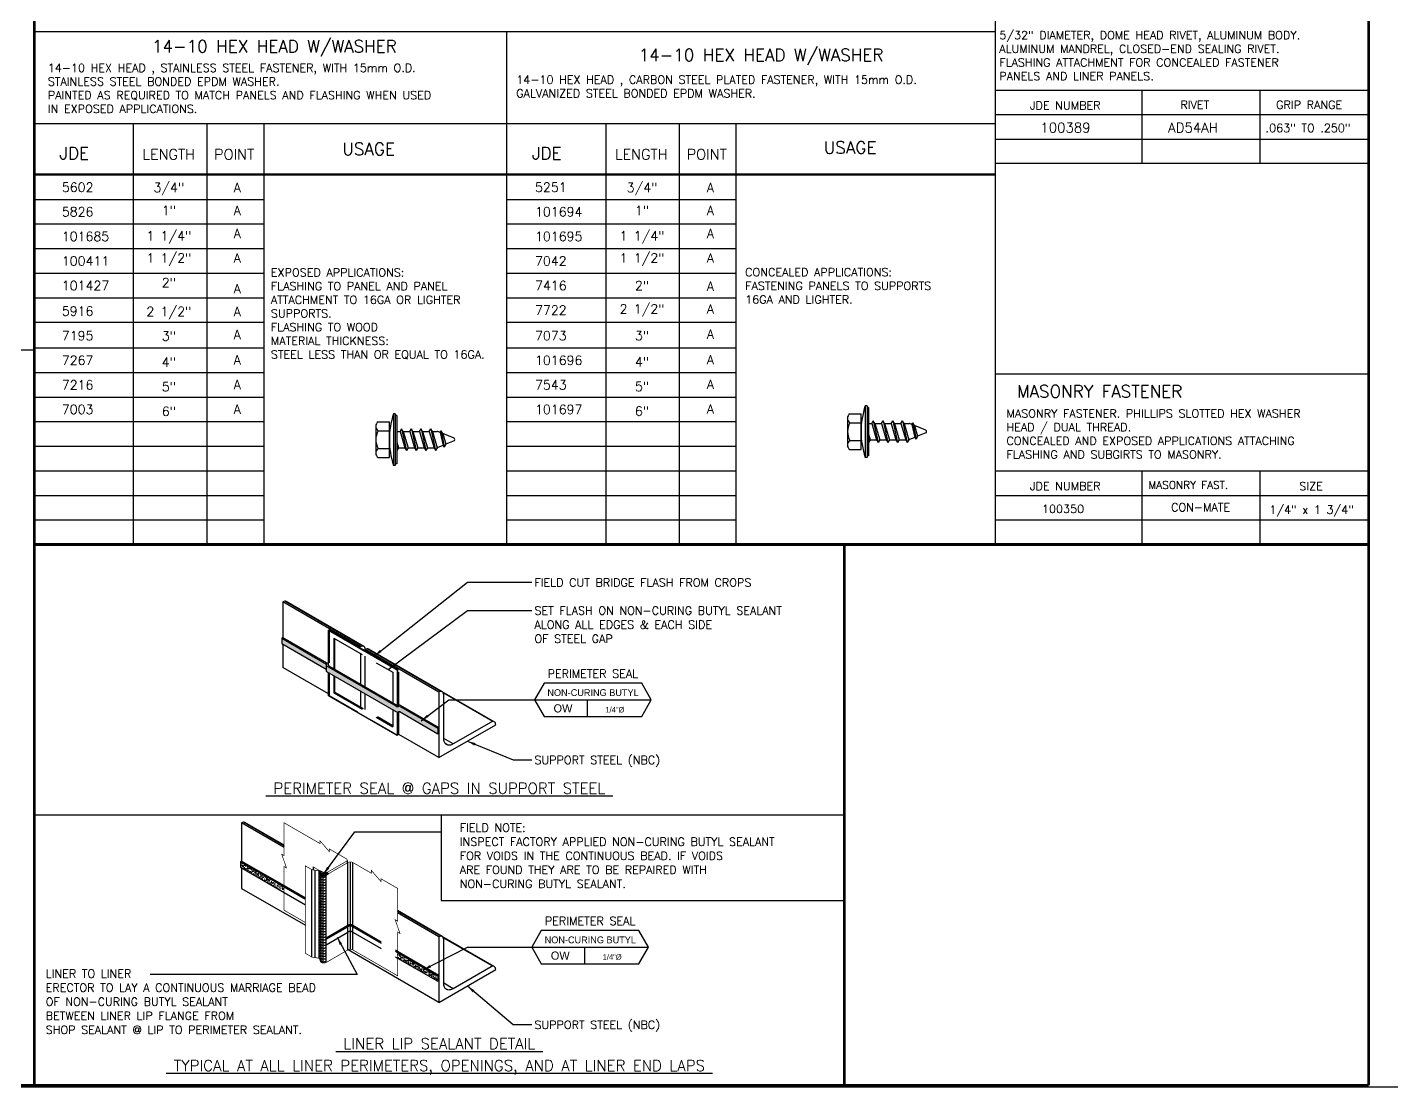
# Model space of a CAD drawing. Header units: inches. Extents: x 0 to 10293, y 0 to 4182.
# Drawn here: x 666.7 to 729.1, y 0 to 48.5 of the extents above; entities that cross this region are included whole.
import ezdxf
from ezdxf.enums import TextEntityAlignment as Align

# ---------------------------------------------------------------- set-up
doc = ezdxf.new("R2010")
doc.units = ezdxf.units.IN
doc.header["$LTSCALE"] = 48
doc.header["$MEASUREMENT"] = 0
doc.linetypes.add('DOT', pattern=[0.25, 0, -0.25])
doc.linetypes.add('HIDDEN2', pattern=[0.1875, 0.125, -0.0625])
doc.layers.add('BOM', color=7, linetype='Continuous')
doc.layers.add('FAST', color=1, linetype='Continuous')
doc.styles.add('NOTE', font='simplex.shx', dxfattribs={"height": 0.375})
doc.styles.add('ROMAND', font='romand')
doc.styles.add('SIMPLEX', font='SIMPLEX.SHX')
doc.dimstyles.new('CENTRIA', dxfattribs={"dimscale": 4, "dimtxt": 0.09375, "dimasz": 0.0938, "dimexe": 0.18, "dimexo": 0.0625, "dimgap": 0.0625, "dimtad": 3, "dimdec": 4, "dimzin": 1, "dimdsep": 46, "dimlunit": 4, "dimtxsty": 'SIMPLEX', "dimcen": 0.09, "dimclrt": 2, "dimadec": 0, "dimazin": 0, "dimtfac": 1, "dimtdec": 4, "dimtmove": 0, "dimatfit": 3, "dimfxl": 0, "dimtolj": 1, "dimtzin": 0, "dimarcsym": 0})
pattern_1 = [(37.5, (588.064, -9.1225), (-0.003937085, 0.12042649), [0, -0.095, 0, -0.10625, 0, -0.1015625]), (7.5, (588.064, -9.1225), (0.11061104, 0.17638413), [0, -0.05125, 0, -0.085625, 0, -0.0328125]), (327.5, (587.98713, -9.1225), (0.19463387, 0.00035369), [0, -0.03125, 0, -0.1125, 0, -0.146875]), (317.5, (587.98713, -9.1225), (0.1878829, 0.05485472), [0, -0.015625, 0, -0.07375, 0, -0.084375])]

# ---------------------------------------------------------------- blocks, each defined once
blk = doc.blocks.new('APTFASTENER')
at = {"layer": 'FAST', "linetype": 'Continuous'}
for p, q in [((0.021, 0.349), (0.021, -0.242)), ((0.041, 0.349), (0.021, 0.349)), ((0.041, 0.349), (0.041, -0.242)), ((0.057, 0.33), (0.041, 0.33)), ((0.057, 0.33), (0.057, -0.222)), ((-0.027, -0.151), (-0.027, 0.258)), ((0.095, 0.146), (0.113, 0.179)), ((0.113, 0.179), (0.169, -0.071)), ((0.132, 0.146), (0.113, 0.179)), ((0.206, 0.146), (0.225, 0.179)), ((0.225, 0.179), (0.28, -0.071)), ((0.243, 0.146), (0.225, 0.179)), ((0.317, 0.146), (0.336, 0.179)), ((0.336, 0.179), (0.391, -0.071)), ((0.354, 0.146), (0.336, 0.179)), ((0.428, 0.146), (0.447, 0.179)), ((0.447, 0.179), (0.502, -0.071)), ((0.466, 0.146), (0.447, 0.179)), ((0.057, 0.146), (0.095, 0.146)), ((0.057, 0.025), (0.077, -0.039)), ((0.095, 0.146), (0.15, -0.039)), ((0.132, 0.146), (0.188, -0.039)), ((0.132, 0.146), (0.206, 0.146)), ((0.206, 0.146), (0.261, -0.039)), ((0.243, 0.146), (0.299, -0.039)), ((0.243, 0.146), (0.317, 0.146)), ((0.317, 0.146), (0.372, -0.039)), ((0.354, 0.146), (0.428, 0.146)), ((0.354, 0.146), (0.41, -0.039)), ((0.428, 0.146), (0.484, -0.039)), ((0.466, 0.146), (0.521, -0.039)), ((0.466, 0.146), (0.522, 0.146)), ((0.554, 0.135), (0.528, 0.145)), ((0.554, 0.135), (0.565, 0.154)), ((0.554, 0.135), (0.59, -0.012)), ((0.565, 0.154), (0.602, -0.032)), ((0.584, 0.122), (0.565, 0.154)), ((0.584, 0.122), (0.62, 0.001)), ((0.713, 0.069), (0.584, 0.122)), ((0.62, 0.001), (0.602, -0.032)), ((0.713, 0.039), (0.62, 0.001)), ((0.057, -0.069), (0.058, -0.071)), ((0.057, -0.07), (0.058, -0.071)), ((0.077, -0.039), (0.058, -0.071)), ((0.077, -0.039), (0.15, -0.039)), ((0.15, -0.039), (0.169, -0.071)), ((0.188, -0.039), (0.169, -0.071)), ((0.188, -0.039), (0.261, -0.039)), ((0.261, -0.039), (0.28, -0.071)), ((0.299, -0.039), (0.28, -0.071)), ((0.299, -0.039), (0.372, -0.039)), ((0.372, -0.039), (0.391, -0.071)), ((0.41, -0.039), (0.391, -0.071)), ((0.41, -0.039), (0.484, -0.039)), ((0.484, -0.039), (0.502, -0.071)), ((0.521, -0.039), (0.502, -0.071)), ((0.521, -0.039), (0.522, -0.039)), ((0.59, -0.012), (0.528, -0.037)), ((0.59, -0.012), (0.602, -0.032)), ((0.041, -0.242), (0.021, -0.242)), ((0.057, -0.222), (0.041, -0.222))]:
    blk.add_line(p, q, dxfattribs=at)
at = {"layer": 'FAST'}
for p, q in [((-0.182, 0.207), (-0.182, -0.1)), ((-0.154, 0.258), (-0.027, 0.258)), ((-0.154, 0.156), (-0.027, 0.156)), ((-0.154, -0.048), (-0.027, -0.048)), ((-0.154, -0.151), (-0.027, -0.151))]:
    blk.add_line(p, q, dxfattribs=at)
for centre, radius, start, end in [((0.904, 0.054), 0.931, 161.5122, 198.4878), ((-0.122, 0.207), 0.0604, 122.1802, 237.8198), ((0.017, 0.054), 0.199, 149.1274, 210.8726), ((-0.122, -0.1), 0.0604, 122.1802, 237.8198)]:
    blk.add_arc(centre, radius, start, end, dxfattribs=at)
at = {"layer": 'FAST', "linetype": 'Continuous'}
for centre, start, end in [((0.522, 0.13), 67.5, 90), ((0.707, 0.054), 292.5, 67.5), ((0.522, -0.023), 270, 292.5)]:
    blk.add_arc(centre, 0.016, start, end, dxfattribs=at)
blk = doc.blocks.new('SEAL-AT')
for p, q in [((-1.338, 0), (0, 0)), ((-0.735, 0), (-0.735, -0.19))]:
    blk.add_line(p, q)
blk.add_lwpolyline([(-1.228, -0.19), (-0.11, -0.19), (0, 0), (-0.11, 0.19), (-1.228, 0.19), (-1.338, 0)], close=True)
for tag, height, p in [('DESCRIPTION', 0.0938, (-0.667, 0.044)), ('COLOR', 0.0938, (-1.011, -0.144)), ('BEAD', 0.0625, (-0.417, -0.144))]:
    blk.add_attdef(tag, text='', height=height).set_placement(p, align=Align.CENTER)
at = {"layer": 'BOM', "flags": 1}
for tag, p in [('MARK', (-1.23, -0.358)), ('UM', (-1.23, -0.514)), ('AMOUNT', (-1.23, -0.67)), ('SPACING', (-1.23, -0.827))]:
    blk.add_attdef(tag, p, '', height=0.0938, dxfattribs=at)

msp = doc.modelspace()

# ---------------------------------------------------------------- hatches: boundary and pattern name
h = msp.add_hatch()
h.set_pattern_fill('AR-SAND', color=256, scale=0.0625, style=0)
h.set_pattern_definition([(37.5, (588.064, -8.935), (-0.003937085, 0.12042649), [0, -0.095, 0, -0.10625, 0, -0.1015625]), (7.5, (588.064, -8.935), (0.11061104, 0.17638413), [0, -0.05125, 0, -0.085625, 0, -0.0328125]), (327.5, (587.98713, -8.935), (0.19463387, 0.00035369), [0, -0.03125, 0, -0.1125, 0, -0.146875]), (317.5, (587.98713, -8.935), (0.1878829, 0.05485472), [0, -0.015625, 0, -0.07375, 0, -0.084375])])
edge = h.paths.add_edge_path()
edge.add_line((678.30444, 20.53161), (678.30444, 20.28161))
edge.add_line((678.30444, 20.28161), (680.34162, 19.10544))
edge.add_line((680.34162, 19.10544), (680.34162, 19.28161))
edge.add_ellipse((680.39459, 19.28161), major_axis=(-0.05297, 0), ratio=0.57735027, start_angle=315, end_angle=360, ccw=False)
edge.add_ellipse((680.31968, 19.32486), major_axis=(-0.05297, 0), ratio=0.57735027, start_angle=135, end_angle=225)
edge.add_line((680.35714, 19.34648), (678.30444, 20.53161))
edge = h.paths.add_edge_path()
edge.add_ellipse((680.39459, 19.28161), major_axis=(-0.05297, 0), ratio=0.57735027, start_angle=360, end_angle=405, ccw=False)
edge.add_line((680.34162, 19.27339), (680.34162, 19.03161))
edge.add_ellipse((680.39459, 19.03161), major_axis=(-0.05297, 0), ratio=0.57735027, start_angle=360, end_angle=405)
edge.add_line((680.35714, 19.00998), (683.53393, 17.17586))
edge.add_line((683.53393, 17.17586), (683.57139, 17.15423))
edge.add_ellipse((683.60885, 17.17586), major_axis=(-0.05297, 0), ratio=0.57735027, start_angle=45, end_angle=135)
edge.add_ellipse((683.68376, 17.13261), major_axis=(-0.05297, 0), ratio=0.57735027, start_angle=225, end_angle=315, ccw=False)
edge.add_line((683.72121, 17.15423), (685.44915, 16.15661))
edge.add_line((685.44915, 16.15661), (685.44915, 16.40661))
edge.add_line((685.44915, 16.40661), (683.75867, 17.38261))
edge.add_line((683.75867, 17.38261), (683.72121, 17.40423))
edge.add_ellipse((683.68376, 17.38261), major_axis=(-0.05297, 0), ratio=0.57735027, start_angle=225, end_angle=315)
edge.add_ellipse((683.60885, 17.42586), major_axis=(-0.05297, 0), ratio=0.57735027, start_angle=45, end_angle=135, ccw=False)
edge.add_line((683.57139, 17.40423), (683.53393, 17.42586))
edge.add_line((683.53393, 17.42586), (680.35714, 19.25998))
h = msp.add_hatch()
h.set_pattern_fill('AR-SAND', color=256, scale=0.0625, style=0)
h.set_pattern_definition(pattern_1)
h.paths.add_polyline_path([(676.41001, 10.04699), (678.41269, 8.89074), (678.41269, 9.14074), (676.41001, 10.29699)])
h = msp.add_hatch()
h.set_pattern_fill('AR-SAND', color=256, scale=0.046875, style=0)
h.set_pattern_definition([(37.5, (588.064, -9.06), (-0.002952814, 0.090319864), [0, -0.07125, 0, -0.0796875, 0, -0.076171875]), (7.5, (588.064, -9.06), (0.08295828, 0.1322881), [0, -0.0384375, 0, -0.06421875, 0, -0.024609375]), (327.5, (588.00634, -9.06), (0.1459754, 0.00026527), [0, -0.0234375, 0, -0.084375, 0, -0.11015625]), (317.5, (588.00634, -9.06), (0.14091218, 0.04114104), [0, -0.01171875, 0, -0.0553125, 0, -0.06328125])])
edge = h.paths.add_edge_path()
edge.add_line((680.17118, 9.81297), (680.07551, 9.86821))
edge.add_line((680.07551, 9.86821), (680.03736, 9.84618))
edge.add_line((680.03736, 9.84618), (680.07675, 9.72509))
edge.add_arc((680.15404, 9.7646), 0.0868, 207.0741381, 234.9065357)
edge.add_arc((680.1991, 9.82597), 0.16293, 234.3480867, 252.5813879)
edge.add_arc((680.22472, 9.90196), 0.24311, 252.183152, 266.1270484)
edge.add_arc((680.22763, 9.92667), 0.26796, 265.8630564, 278.9269768)
edge.add_arc((680.23662, 9.87659), 0.21709, 278.6333011, 293.6754515)
edge.add_arc((680.25786, 9.82507), 0.16139, 294.1154424, 299.9131969)
edge.add_line((680.33834, 9.68518), (680.44814, 9.74857))
edge.add_line((680.44814, 9.74857), (680.36102, 9.79887))
edge.add_arc((680.2992, 9.97932), 0.19075, 282.8930184, 288.9109359, ccw=False)
edge.add_arc((680.28244, 10.04569), 0.25918, 269.8719546, 283.230581, ccw=False)
edge.add_arc((680.28128, 10.04569), 0.25918, 256.769419, 270.1280454, ccw=False)
edge.add_arc((680.26452, 9.97932), 0.19075, 240.7024711, 257.1069816, ccw=False)
h = msp.add_hatch()
h.set_pattern_fill('AR-SAND', color=256, scale=0.0625, style=0)
h.set_pattern_definition(pattern_1)
h.paths.add_polyline_path([(685.44915, 4.82824), (685.44915, 5.07824), (683.60885, 6.14074), (683.60885, 5.89074)])

# ---------------------------------------------------------------- linework, layer by layer
for p, q in [((710.9865, 24.81647), (710.9865, 81.38281)), ((666.97897, 48.29589), (710.9865, 48.29589)), ((688.61191, 24.81647), (688.61191, 48.29589)), ((710.9865, 45.61897), (728.064, 45.61897)), ((717.68176, 45.61897), (717.68176, 42.24397)), ((723.0857, 45.61897), (723.0857, 42.24397)), ((710.9865, 44.49397), (728.064, 44.49397)), ((666.97897, 44.08512), (710.9865, 44.08512)), ((671.52257, 24.81647), (671.52257, 44.08512)), ((674.8875, 24.81647), (674.8875, 44.08512)), ((677.50425, 24.81647), (677.50425, 44.08512)), ((693.15551, 24.81647), (693.15551, 44.08512)), ((696.52044, 24.81647), (696.52044, 44.08512)), ((699.11693, 24.81647), (699.11693, 44.08512)), ((710.9865, 43.36897), (728.064, 43.36897)), ((666.97897, 41.94), (666.97897, 23.89061)), ((710.9865, 42.27597), (728.064, 42.27597)), ((666.97897, 41.78147), (710.9865, 41.78147)), ((666.97897, 41.73647), (710.9865, 41.73647)), ((666.97897, 40.61147), (677.50425, 40.61147)), ((688.61191, 40.61147), (699.11693, 40.61147)), ((666.97897, 39.48647), (677.50425, 39.48647)), ((688.61191, 39.48647), (699.11693, 39.48647)), ((666.97897, 38.36147), (677.50425, 38.36147)), ((688.61191, 38.36147), (699.11693, 38.36147)), ((666.97897, 37.23647), (677.50425, 37.23647)), ((688.61191, 37.23647), (699.11693, 37.23647)), ((666.97897, 36.11147), (677.50425, 36.11147)), ((688.61191, 36.11147), (699.11693, 36.11147)), ((666.97897, 34.98647), (677.50425, 34.98647)), ((688.61191, 34.98647), (699.11693, 34.98647)), ((666.97897, 33.81647), (677.50425, 33.81647)), ((688.61191, 33.81647), (699.11693, 33.81647)), ((666.97897, 32.69147), (677.50425, 32.69147)), ((688.61191, 32.69147), (699.11693, 32.69147)), ((710.9865, 32.62455), (728.064, 32.62455)), ((666.97897, 31.56647), (677.50425, 31.56647)), ((688.61191, 31.56647), (699.11693, 31.56647)), ((666.97897, 30.44147), (677.50425, 30.44147)), ((688.61191, 30.44147), (699.11693, 30.44147)), ((666.97897, 29.31647), (677.50425, 29.31647)), ((688.61191, 29.31647), (699.11693, 29.31647)), ((666.97897, 28.19147), (677.50425, 28.19147)), ((688.61191, 28.19147), (699.11693, 28.19147)), ((710.9865, 28.19147), (728.064, 28.19147)), ((717.68176, 28.19147), (717.68176, 24.81647)), ((723.0857, 28.19147), (723.0857, 24.81647)), ((666.97897, 27.06647), (677.50425, 27.06647)), ((688.61191, 27.06647), (699.11693, 27.06647)), ((710.9865, 27.06647), (728.064, 27.06647)), ((666.97897, 25.94147), (677.50425, 25.94147)), ((688.61191, 25.94147), (699.11693, 25.94147)), ((710.9865, 25.94147), (728.064, 25.94147)), ((710.9865, 24.81647), (727.98453, 24.81647)), ((678.35943, 22.18836), (678.35857, 22.18786)), ((681.91016, 20.13734), (678.35857, 22.18786)), ((678.35857, 22.18786), (678.35857, 20.56286)), ((681.99352, 20.16655), (678.44195, 22.21705)), ((682.06348, 20.15296), (678.51191, 22.20346)), ((680.4695, 20.90661), (680.44872, 20.89461)), ((680.44872, 20.89461), (683.58806, 19.08211)), ((680.44872, 19.27202), (680.44872, 20.89461)), ((680.4695, 20.90661), (683.60885, 19.09411)), ((678.35857, 20.56286), (678.30444, 20.53161)), ((678.30444, 20.53161), (680.35714, 19.34648)), ((678.30444, 20.53161), (678.30444, 20.28161)), ((678.30444, 20.28161), (680.34162, 19.10544)), ((678.35857, 20.56286), (680.44872, 19.35611)), ((678.35857, 20.25036), (678.35857, 19.18786)), ((681.82353, 20.18836), (681.82267, 20.18786)), ((685.50328, 18.06286), (682.12667, 20.01234)), ((685.58666, 18.09205), (682.21003, 20.04155)), ((685.65662, 18.07846), (682.27999, 20.02796)), ((680.44872, 17.98111), (678.35857, 19.18786)), ((680.34162, 19.28161), (680.34162, 19.03161)), ((680.35714, 19.25998), (683.53393, 17.42586)), ((680.35714, 19.00998), (683.53393, 17.17586)), ((680.44872, 17.89461), (680.44872, 18.95711)), ((680.45897, 19.26369), (683.57139, 17.46673)), ((683.60885, 19.09411), (683.58806, 19.08211)), ((683.58806, 19.08211), (683.58806, 17.46023)), ((683.60885, 19.09411), (683.60885, 17.45777)), ((683.58806, 16.08211), (680.44872, 17.89461)), ((688.03819, 16.70346), (685.65662, 18.07846)), ((687.96823, 16.71705), (685.70337, 18.02467)), ((683.58806, 17.14773), (683.58806, 16.08211)), ((683.60885, 17.14527), (683.60885, 16.09411)), ((683.72121, 17.46673), (685.50328, 16.43786)), ((683.72121, 17.40423), (683.75867, 17.38261)), ((683.75867, 17.38261), (685.44915, 16.40661)), ((685.50328, 16.43786), (685.44915, 16.40661)), ((685.44915, 16.40661), (685.44915, 16.15661)), ((685.44915, 16.40661), (685.44915, 16.15661)), ((685.50328, 16.43786), (685.50328, 16.18786)), ((683.60885, 16.09411), (683.58806, 16.08211)), ((685.50328, 15.06286), (683.66297, 16.12536)), ((685.50328, 16.18786), (685.44915, 16.15661)), ((686.1528, 15.68786), (685.71978, 15.93786)), ((685.91468, 15.63274), (685.7911, 15.70409)), ((678.41269, 10.95324), (676.46414, 12.07824)), ((678.41269, 11.03057), (676.54752, 12.10743)), ((678.41269, 11.05738), (676.61748, 12.09384)), ((685.60328, 12.44023), (685.60328, 8.52875)), ((676.46414, 10.32824), (676.41001, 10.29699)), ((676.41001, 10.29699), (678.41269, 9.14074)), ((676.41001, 10.29699), (676.41001, 10.04699)), ((676.41001, 10.04699), (678.41269, 8.89074)), ((676.46414, 10.32824), (678.41269, 9.20324)), ((679.74059, 10.06157), (679.74059, 9.92354)), ((681.29635, 10.35584), (681.29635, 10.23829)), ((681.33729, 6.26192), (681.33729, 10.26192)), ((681.44796, 6.28839), (681.44796, 10.28839)), ((681.55864, 6.26192), (681.55864, 10.26192)), ((679.68732, 5.93519), (679.68732, 9.93519)), ((679.84011, 5.90762), (679.84011, 9.90762)), ((680.01777, 5.86709), (680.01777, 9.86709)), ((680.10414, 5.69358), (680.10414, 9.69358)), ((680.2083, 5.65941), (680.2083, 9.65941)), ((680.33834, 5.68518), (680.33834, 9.68518)), ((676.46414, 9.07824), (679.38873, 7.38972)), ((685.60328, 8.52875), (704.064, 8.52875)), ((685.65662, 6.87509), (683.60885, 8.05738)), ((685.58666, 6.88868), (683.60885, 8.03057)), ((685.50328, 6.85949), (683.60885, 7.95324)), ((688.03819, 5.50009), (685.65662, 6.87509)), ((685.50328, 3.85949), (681.33977, 6.26329)), ((687.96823, 5.51368), (685.70337, 6.8213)), ((683.60885, 6.20324), (685.50328, 5.10949)), ((683.60885, 6.14074), (685.44915, 5.07824)), ((683.60885, 5.89074), (685.44915, 4.82824)), ((685.50328, 5.10949), (685.44915, 5.07824)), ((685.44915, 5.07824), (685.44915, 4.82824)), ((685.50328, 5.10949), (685.50328, 4.85949)), ((685.50328, 4.85949), (685.44915, 4.82824)), ((686.1528, 4.48449), (685.71978, 4.73449)), ((685.91468, 4.42937), (685.7911, 4.50072))]:
    msp.add_line(p, q)
at = {"linetype": 'HIDDEN2', "ltscale": 0.25}
for p, q in [((680.4695, 20.90661), (680.52363, 20.93786)), ((680.4695, 20.90661), (683.60885, 19.09411)), ((680.4695, 20.90661), (680.4695, 19.25761)), ((680.52363, 20.93786), (683.66297, 19.12536)), ((680.68601, 20.53161), (683.39234, 18.96911)), ((680.68601, 20.53161), (680.68601, 19.13261)), ((680.74014, 19.10136), (680.74014, 20.50036)), ((680.4695, 18.94511), (680.4695, 17.90661)), ((680.68601, 18.82011), (680.68601, 18.03161)), ((680.74014, 18.06286), (680.74014, 18.78886)), ((683.39234, 18.96911), (683.39234, 17.57011)), ((683.60885, 19.09411), (683.66297, 19.12536)), ((683.60885, 19.09411), (683.60885, 17.45777)), ((683.66297, 17.47324), (683.66297, 19.12536)), ((680.4695, 17.90661), (683.60885, 16.09411)), ((680.68601, 18.03161), (680.74014, 18.06286)), ((680.68601, 18.03161), (683.39234, 16.46911)), ((680.74014, 18.06286), (683.39234, 16.53161)), ((683.39234, 17.25761), (683.39234, 16.46911)), ((683.60885, 17.14527), (683.60885, 16.09411)), ((683.66297, 16.12536), (683.66297, 17.16074)), ((683.66297, 16.12536), (683.60885, 16.09411)), ((678.41269, 9.20324), (679.38873, 8.63972)), ((678.41269, 9.14074), (679.38873, 8.57722)), ((678.41269, 8.89074), (679.38873, 8.32722))]:
    msp.add_line(p, q, dxfattribs=at)
at = {"linetype": 'HIDDEN2', "ltscale": 0.5}
for p, q in [((681.91014, 19.82486), (681.91014, 18.42586)), ((682.12664, 18.30086), (682.12664, 19.69986)), ((681.91014, 18.11336), (681.91014, 17.38736)), ((682.12664, 17.26236), (682.12664, 17.98836))]:
    msp.add_line(p, q, dxfattribs=at)
for points, const_width in [([(592.064, 0.064), (592.064, 83.816), (728.064, 83.816), (728.064, 0.064)], 0.128), ([(666.97897, 83.816), (666.97897, 0.064)], 0.125), ([(632.2054, 33.72314), (666.97897, 33.72314)], 0.0625), ([(666.97897, 24.81647), (728.064, 24.81647)], 0.125), ([(704.064, 0.064), (704.064, 24.81647)], 0.125), ([(704.064, 12.44023), (666.97897, 12.44023)], 0.05556), ([(728.064, 0.064), (592.064, 0.064)], 0.128)]:
    msp.add_lwpolyline(points, dxfattribs=dict(const_width=const_width))
for points, format in [([(682.12662, 20.01237, 0.10700464), (682.11023, 20.09917, 0.15871503), (682.06348, 20.15296, 0.15871503), (681.99352, 20.16655, 0.10700464), (681.91016, 20.13734)], "xyb"), ([(682.27999, 20.02796, 0.15871503), (682.21003, 20.04155, 0.10700464), (682.12667, 20.01234, 0.10580973)], "xyb"), ([(676.61748, 12.09384, 0.15871503), (676.54752, 12.10743, 0.10580973), (676.465, 12.07874), (676.46414, 12.07824), (676.46414, 10.32824)], "xyb"), ([(679.38873, 7.51472, 0.03125, 0.03125, 0), (678.41269, 8.07824, 0.03125, 0.03125, 0), (678.41269, 10.07824, 0.03125, 0.03125, 0), (678.52095, 10.01574, 0.03125, 0.03125, 0), (678.30444, 10.64074, 0.03125, 0.03125, 0), (678.41269, 10.57824, 0.03125, 0.03125, 0), (678.41269, 12.07824, 0.03125, 0.03125, 0), (680.05464, 11.13026, 0.03125, 0.03125, 0), (680.05464, 11.25526, 0.03125, 0.03125, 0), (680.48765, 10.75526, 0.03125, 0.03125, 0), (680.48765, 10.88026, 0.03125, 0.03125, 0), (681.25371, 10.43797, 0.03125, 0.03125, -0.10580973), (681.28764, 10.40865, 0.03125, 0.03125, -0.15871503), (681.29956, 10.37407, 0.03125, 0.03125, -0.15871503), (681.28764, 10.33949, 0.03125, 0.03125, -0.10580973), (681.25371, 10.31017, 0.03125, 0.03125, 0), (680.39254, 9.81297, 0.03125, 0.03125, -0.07170067), (680.34176, 9.79338, 0.03125, 0.03125, -0.0583541), (680.28186, 9.7865, 0.03125, 0.03125, -0.0583541), (680.22196, 9.79338, 0.03125, 0.03125, -0.07170067), (680.17118, 9.81297, 0.03125, 0.03125, 0), (679.74059, 10.06157, 0, 0, 0)], "xyseb")]:
    msp.add_lwpolyline(points, format=format)
for points in [[(686.1528, 15.68786, -0.10580973), (685.98709, 15.63025, -0.15871503), (685.84661, 15.65753, -0.15871503), (685.75274, 15.76555, -0.10580973), (685.71978, 15.93786), (685.71978, 17.93886, 0.10580973), (685.70337, 18.02467, 0.15871503), (685.65662, 18.07846, 0.15871503), (685.58666, 18.09205, 0.10580973), (685.50414, 18.06336), (685.50328, 18.06286), (685.50328, 15.06286), (688.10135, 16.56286), (688.10135, 16.56386, 0.10580973), (688.08494, 16.64967, 0.15871503), (688.03819, 16.70346, 0.15871503), (687.96823, 16.71705, 0.10580973), (687.88571, 16.68836)], [(680.17118, 9.81297), (680.07551, 9.86821), (680.03736, 9.84618), (680.07675, 9.72509, 0.1220423), (680.10414, 9.69358, 0.07972606), (680.15033, 9.67051, 0.06091691), (680.2083, 9.65941, 0.05706392), (680.26921, 9.66195, 0.06572817), (680.32379, 9.67777, 0.02530287), (680.33834, 9.68518), (680.44814, 9.74857), (680.36102, 9.79887, -0.02626415), (680.34176, 9.79338, -0.0583541), (680.28186, 9.7865, -0.0583541), (680.22196, 9.79338, -0.07170067)], [(686.1528, 4.48449, -0.10580973), (685.98709, 4.42688, -0.15871503), (685.84661, 4.45416, -0.15871503), (685.75274, 4.56217, -0.10580973), (685.71978, 4.73449), (685.71978, 6.73549, 0.10580973), (685.70337, 6.8213, 0.15871503), (685.65662, 6.87509, 0.15871503), (685.58666, 6.88868, 0.10580973), (685.50414, 6.85999), (685.50328, 6.85949), (685.50328, 3.85949), (688.10135, 5.35949), (688.10135, 5.36049, 0.10580973), (688.08494, 5.4463, 0.15871503), (688.03819, 5.50009, 0.15871503), (687.96823, 5.51368, 0.10580973), (687.88571, 5.48499)]]:
    msp.add_lwpolyline(points, format="xyb", close=True)
for points in [[(683.53393, 17.42586), (683.57139, 17.40423)], [(683.53393, 17.17586), (683.57139, 17.15423)], [(683.72121, 17.15423), (685.44915, 16.15661)], [(676.46414, 10.01574), (676.46414, 9.07824)]]:
    msp.add_lwpolyline(points)
at = {"const_width": 0.03125}
msp.add_lwpolyline([(679.38873, 10.10572), (679.66994, 9.94337, 0.07170067), (679.7057, 9.92957, 0.01323098), (679.71444, 9.92773), (679.96577, 9.88751, -0.06743289), (680.00342, 9.87551, -0.09622091), (680.03025, 9.8561, -0.05663015), (680.03736, 9.84618), (680.07675, 9.72509, 0.1220423), (680.10414, 9.69358, 0.07972606), (680.15033, 9.67051, 0.06091691), (680.2083, 9.65941, 0.05706392), (680.26921, 9.66195, 0.06572817), (680.32379, 9.67777, 0.02530287), (680.33834, 9.68518), (681.33729, 10.26192, -0.07170067), (681.38806, 10.28151, -0.0583541), (681.44796, 10.28839, -0.0583541), (681.50786, 10.28151, -0.07170067), (681.55864, 10.26192), (682.40977, 9.77052), (682.40977, 9.89552), (682.84278, 9.39552), (682.84278, 9.52052), (683.60885, 9.07824), (683.60885, 7.57824), (683.50059, 7.64074), (683.7171, 7.01574), (683.60885, 7.07824), (683.60885, 5.07824), (681.55864, 6.26192, 0.07170067), (681.50786, 6.28151, 0.0583541), (681.44796, 6.28839, 0.0583541), (681.38806, 6.28151, 0.07170067), (681.33729, 6.26192), (680.33834, 5.68518, -0.02530287), (680.32379, 5.67777, -0.06572817), (680.26921, 5.66195, -0.05706392), (680.2083, 5.65941, -0.06091691), (680.15033, 5.67051, -0.07972606), (680.10414, 5.69358, -0.1220423), (680.07675, 5.72509), (680.03736, 5.84618, 0.05663015), (680.03025, 5.8561, 0.09622091), (680.00342, 5.87551, 0.06743289), (679.96577, 5.88751), (679.71444, 5.92773, -0.01323098), (679.7057, 5.92957, -0.07170067), (679.66994, 5.94337), (679.38873, 6.10572)], format="xyb", close=True, dxfattribs=at)
at = {"linetype": 'DOT', "ltscale": 0.0625}
for points in [[(680.03736, 9.78368), (680.07675, 9.66259, 0.1220423), (680.10414, 9.63108, 0.07972606), (680.15033, 9.60801, 0.06091691), (680.2083, 9.59691, 0.05706392), (680.26921, 9.59945, 0.06572817), (680.32379, 9.61527, 0.02530287), (680.33834, 9.62268)], [(680.03736, 9.65868), (680.07675, 9.53759, 0.1220423), (680.10414, 9.50608, 0.07972606), (680.15033, 9.48301, 0.06091691), (680.2083, 9.47191, 0.05706392), (680.26921, 9.47445, 0.06572817), (680.32379, 9.49027, 0.02530287), (680.33834, 9.49768)], [(680.03736, 9.53368), (680.07675, 9.41259, 0.1220423), (680.10414, 9.38108, 0.07972606), (680.15033, 9.35801, 0.06091691), (680.2083, 9.34691, 0.05706392), (680.26921, 9.34945, 0.06572817), (680.32379, 9.36527, 0.02530287), (680.33834, 9.37268)], [(680.03736, 9.40868), (680.07675, 9.28759, 0.1220423), (680.10414, 9.25608, 0.07972606), (680.15033, 9.23301, 0.06091691), (680.2083, 9.22191, 0.05706392), (680.26921, 9.22445, 0.06572817), (680.32379, 9.24027, 0.02530287), (680.33834, 9.24768)], [(680.03736, 9.28368), (680.07675, 9.16259, 0.1220423), (680.10414, 9.13108, 0.07972606), (680.15033, 9.10801, 0.06091691), (680.2083, 9.09691, 0.05706392), (680.26921, 9.09945, 0.06572817), (680.32379, 9.11527, 0.02530287), (680.33834, 9.12268)], [(680.03736, 9.15868), (680.07675, 9.03759, 0.1220423), (680.10414, 9.00608, 0.07972606), (680.15033, 8.98301, 0.06091691), (680.2083, 8.97191, 0.05706392), (680.26921, 8.97445, 0.06572817), (680.32379, 8.99027, 0.02530287), (680.33834, 8.99768)], [(680.03736, 9.03368), (680.07675, 8.91259, 0.1220423), (680.10414, 8.88108, 0.07972606), (680.15033, 8.85801, 0.06091691), (680.2083, 8.84691, 0.05706392), (680.26921, 8.84945, 0.06572817), (680.32379, 8.86527, 0.02530287), (680.33834, 8.87268)], [(680.03736, 8.90868), (680.07675, 8.78759, 0.1220423), (680.10414, 8.75608, 0.07972606), (680.15033, 8.73301, 0.06091691), (680.2083, 8.72191, 0.05706392), (680.26921, 8.72445, 0.06572817), (680.32379, 8.74027, 0.02530287), (680.33834, 8.74768)], [(680.03736, 8.78368), (680.07675, 8.66259, 0.1220423), (680.10414, 8.63108, 0.07972606), (680.15033, 8.60801, 0.06091691), (680.2083, 8.59691, 0.05706392), (680.26921, 8.59945, 0.06572817), (680.32379, 8.61527, 0.02530287), (680.33834, 8.62268)], [(680.03736, 8.65868), (680.07675, 8.53759, 0.1220423), (680.10414, 8.50608, 0.07972606), (680.15033, 8.48301, 0.06091691), (680.2083, 8.47191, 0.05706392), (680.26921, 8.47445, 0.06572817), (680.32379, 8.49027, 0.02530287), (680.33834, 8.49768)], [(680.03736, 8.53368), (680.07675, 8.41259, 0.1220423), (680.10414, 8.38108, 0.07972606), (680.15033, 8.35801, 0.06091691), (680.2083, 8.34691, 0.05706392), (680.26921, 8.34945, 0.06572817), (680.32379, 8.36527, 0.02530287), (680.33834, 8.37268)], [(680.03736, 8.40868), (680.07675, 8.28759, 0.1220423), (680.10414, 8.25608, 0.07972606), (680.15033, 8.23301, 0.06091691), (680.2083, 8.22191, 0.05706392), (680.26921, 8.22445, 0.06572817), (680.32379, 8.24027, 0.02530287), (680.33834, 8.24768)], [(680.03736, 8.28368), (680.07675, 8.16259, 0.1220423), (680.10414, 8.13108, 0.07972606), (680.15033, 8.10801, 0.06091691), (680.2083, 8.09691, 0.05706392), (680.26921, 8.09945, 0.06572817), (680.32379, 8.11527, 0.02530287), (680.33834, 8.12268)], [(680.03736, 8.15868), (680.07675, 8.03759, 0.1220423), (680.10414, 8.00608, 0.07972606), (680.15033, 7.98301, 0.06091691), (680.2083, 7.97191, 0.05706392), (680.26921, 7.97445, 0.06572817), (680.32379, 7.99027, 0.02530287), (680.33834, 7.99768)], [(680.03736, 8.03368), (680.07675, 7.91259, 0.1220423), (680.10414, 7.88108, 0.07972606), (680.15033, 7.85801, 0.06091691), (680.2083, 7.84691, 0.05706392), (680.26921, 7.84945, 0.06572817), (680.32379, 7.86527, 0.02530287), (680.33834, 7.87268)], [(680.03736, 7.90868), (680.07675, 7.78759, 0.1220423), (680.10414, 7.75608, 0.07972606), (680.15033, 7.73301, 0.06091691), (680.2083, 7.72191, 0.05706392), (680.26921, 7.72445, 0.06572817), (680.32379, 7.74027, 0.02530287), (680.33834, 7.74768)], [(680.03736, 7.78368), (680.07675, 7.66259, 0.1220423), (680.10414, 7.63108, 0.07972606), (680.15033, 7.60801, 0.06091691), (680.2083, 7.59691, 0.05706392), (680.26921, 7.59945, 0.06572817), (680.32379, 7.61527, 0.02530287), (680.33834, 7.62268)], [(680.03736, 7.65868), (680.07675, 7.53759, 0.1220423), (680.10414, 7.50608, 0.07972606), (680.15033, 7.48301, 0.06091691), (680.2083, 7.47191, 0.05706392), (680.26921, 7.47445, 0.06572817), (680.32379, 7.49027, 0.02530287), (680.33834, 7.49768)], [(680.03736, 7.53368), (680.07675, 7.41259, 0.1220423), (680.10414, 7.38108, 0.07972606), (680.15033, 7.35801, 0.06091691), (680.2083, 7.34691, 0.05706392), (680.26921, 7.34945, 0.06572817), (680.32379, 7.36527, 0.02530287), (680.33834, 7.37268)], [(680.03736, 7.40868), (680.07675, 7.28759, 0.1220423), (680.10414, 7.25608, 0.07972606), (680.15033, 7.23301, 0.06091691), (680.2083, 7.22191, 0.05706392), (680.26921, 7.22445, 0.06572817), (680.32379, 7.24027, 0.02530287), (680.33834, 7.24768)], [(680.03736, 7.28368), (680.07675, 7.16259, 0.1220423), (680.10414, 7.13108, 0.07972606), (680.15033, 7.10801, 0.06091691), (680.2083, 7.09691, 0.05706392), (680.26921, 7.09945, 0.06572817), (680.32379, 7.11527, 0.02530287), (680.33834, 7.12268)], [(680.03736, 7.28368), (680.07675, 7.16259, 0.1220423), (680.10414, 7.13108, 0.07972606), (680.15033, 7.10801, 0.06091691), (680.2083, 7.09691, 0.05706392), (680.26921, 7.09945, 0.06572817), (680.32379, 7.11527, 0.02530287), (680.33834, 7.12268)], [(680.03736, 7.15868), (680.07675, 7.03759, 0.1220423), (680.10414, 7.00608, 0.07972606), (680.15033, 6.98301, 0.06091691), (680.2083, 6.97191, 0.05706392), (680.26921, 6.97445, 0.06572817), (680.32379, 6.99027, 0.02530287), (680.33834, 6.99768)], [(680.03736, 7.03368), (680.07675, 6.91259, 0.1220423), (680.10414, 6.88108, 0.07972606), (680.15033, 6.85801, 0.06091691), (680.2083, 6.84691, 0.05706392), (680.26921, 6.84945, 0.06572817), (680.32379, 6.86527, 0.02530287), (680.33834, 6.87268)], [(680.03736, 6.90868), (680.07675, 6.78759, 0.1220423), (680.10414, 6.75608, 0.07972606), (680.15033, 6.73301, 0.06091691), (680.2083, 6.72191, 0.05706392), (680.26921, 6.72445, 0.06572817), (680.32379, 6.74027, 0.02530287), (680.33834, 6.74768)], [(680.03736, 6.78368), (680.07675, 6.66259, 0.1220423), (680.10414, 6.63108, 0.07972606), (680.15033, 6.60801, 0.06091691), (680.2083, 6.59691, 0.05706392), (680.26921, 6.59945, 0.06572817), (680.32379, 6.61527, 0.02530287), (680.33834, 6.62268)], [(680.03736, 6.65868), (680.07675, 6.53759, 0.1220423), (680.10414, 6.50608, 0.07972606), (680.15033, 6.48301, 0.06091691), (680.2083, 6.47191, 0.05706392), (680.26921, 6.47445, 0.06572817), (680.32379, 6.49027, 0.02530287), (680.33834, 6.49768)], [(680.03736, 6.53368), (680.07675, 6.41259, 0.1220423), (680.10414, 6.38108, 0.07972606), (680.15033, 6.35801, 0.06091691), (680.2083, 6.34691, 0.05706392), (680.26921, 6.34945, 0.06572817), (680.32379, 6.36527, 0.02530287), (680.33834, 6.37268)], [(680.03736, 6.40868), (680.07675, 6.28759, 0.1220423), (680.10414, 6.25608, 0.07972606), (680.15033, 6.23301, 0.06091691), (680.2083, 6.22191, 0.05706392), (680.26921, 6.22445, 0.06572817), (680.32379, 6.24027, 0.02530287), (680.33834, 6.24768)], [(680.03736, 6.28368), (680.07675, 6.16259, 0.1220423), (680.10414, 6.13108, 0.07972606), (680.15033, 6.10801, 0.06091691), (680.2083, 6.09691, 0.05706392), (680.26921, 6.09945, 0.06572817), (680.32379, 6.11527, 0.02530287), (680.33834, 6.12268)], [(680.03736, 6.15868), (680.07675, 6.03759, 0.1220423), (680.10414, 6.00608, 0.07972606), (680.15033, 5.98301, 0.06091691), (680.2083, 5.97191, 0.05706392), (680.26921, 5.97445, 0.06572817), (680.32379, 5.99027, 0.02530287), (680.33834, 5.99768)], [(680.03736, 6.03368), (680.07675, 5.91259, 0.1220423), (680.10414, 5.88108, 0.07972606), (680.15033, 5.85801, 0.06091691), (680.2083, 5.84691, 0.05706392), (680.26921, 5.84945, 0.06572817), (680.32379, 5.86527, 0.02530287), (680.33834, 5.87268)], [(680.03736, 5.90868), (680.07675, 5.78759, 0.1220423), (680.10414, 5.75608, 0.07972606), (680.15033, 5.73301, 0.06091691), (680.2083, 5.72191, 0.05706392), (680.26921, 5.72445, 0.06572817), (680.32379, 5.74027, 0.02530287), (680.33834, 5.74768)]]:
    msp.add_lwpolyline(points, format="xyb", dxfattribs=at)
at = {"linetype": 'HIDDEN2', "ltscale": 0.25}
for points in [[(680.33834, 6.81018), (681.33729, 7.38692, -0.07170067), (681.38806, 7.40651, -0.0583541), (681.44796, 7.41339, -0.0583541), (681.50786, 7.40651, -0.07170067), (681.55864, 7.38692), (683.60885, 6.20324)], [(680.33834, 6.74768), (681.33729, 7.32442, -0.07170067), (681.38806, 7.34401, -0.0583541), (681.44796, 7.35089, -0.0583541), (681.50786, 7.34401, -0.07170067), (681.55864, 7.32442), (683.60885, 6.14074)], [(680.33834, 6.49768), (681.33729, 7.07442, -0.07170067), (681.38806, 7.09401, -0.0583541), (681.44796, 7.10089, -0.0583541), (681.50786, 7.09401, -0.07170067), (681.55864, 7.07442), (683.60885, 5.89074)]]:
    msp.add_lwpolyline(points, format="xyb", dxfattribs=at)
for centre, radius, start, end in [((678.46772, 22.00991), 0.20874, 97.090873, 121.2507828), ((678.45607, 22.10283), 0.11508, 60.9732238, 97.0471323)]:
    msp.add_arc(centre, radius, start, end)
for centre, start_param, end_param in [((680.39459, 19.28161), 5.49778714, 7.06858347), ((680.39459, 19.03161), 6.28318531, 7.06858347), ((680.31968, 19.32486), 2.35619449, 3.92699082), ((680.49643, 19.28531), 5.83359176, 7.06858347), ((683.60885, 17.48836), 0.78539816, 2.35619449), ((683.60885, 17.42586), 0.78539816, 2.35619449), ((683.60885, 17.17586), 0.78539816, 2.35619449), ((683.68376, 17.44511), 3.92699082, 5.49778714), ((683.68376, 17.38261), 3.92699082, 5.49778714), ((683.68376, 17.13261), 3.92699082, 5.49778714)]:
    msp.add_ellipse(centre, major_axis=(-0.05297, 0), ratio=0.57735027, start_param=start_param, end_param=end_param)
at = {"layer": 'Defpoints'}
msp.add_line((0, 0), (10200, 0), dxfattribs=at)

# ---------------------------------------------------------------- block references
at = {"xscale": 4, "yscale": 4, "zscale": 4}
for p in [(683.3403, 29.40208), (704.93526, 29.76828)]:
    msp.add_blockref('APTFASTENER', p, dxfattribs=at)
ref = msp.add_blockref('SEAL-AT', (695.22544, 17.70591), dxfattribs=dict(xscale=4, yscale=4, zscale=4))
ref.add_attrib('DESCRIPTION', 'NON-CURING BUTYL', dxfattribs={"height": 0.3125}).set_placement((692.55678, 17.88116), align=Align.CENTER)
ref.add_attrib('COLOR', 'OW', dxfattribs={"height": 0.375}).set_placement((691.18178, 17.12912), align=Align.CENTER)
ref.add_attrib('BEAD', '1/4"%%C', dxfattribs={"height": 0.25}).set_placement((693.55678, 17.12912), align=Align.CENTER)
ref = msp.add_blockref('SEAL-AT', (695.10044, 6.38875), dxfattribs=dict(xscale=4, yscale=4, zscale=4))
ref.add_attrib('DESCRIPTION', 'NON-CURING BUTYL', dxfattribs={"height": 0.3125}).set_placement((692.43178, 6.564), align=Align.CENTER)
ref.add_attrib('COLOR', 'OW', dxfattribs={"height": 0.375}).set_placement((691.05678, 5.81196), align=Align.CENTER)
ref.add_attrib('BEAD', '1/4"%%C', dxfattribs={"height": 0.25}).set_placement((693.43178, 5.81196), align=Align.CENTER)

# ---------------------------------------------------------------- texts
for s, height, style, p in [('14-10 HEX HEAD W/WASHER ', 0.5625, 'SIMPLEX', (678.15966, 47.34078)), ('14-10 HEX HEAD W/WASHER ', 0.5625, 'SIMPLEX', (700.4387, 46.94248)), ('JDE NUMBER', 0.375, 'SIMPLEX', (714.17441, 44.72547)), ('3/4"', 0.421875, 'SIMPLEX', (673.13858, 40.94197)), ('A', 0.42188, 'SIMPLEX', (676.26916, 40.94197)), ('3/4"', 0.421875, 'SIMPLEX', (694.80137, 40.94197)), ('A', 0.42188, 'SIMPLEX', (697.93195, 40.94197)), ('1"', 0.421875, 'SIMPLEX', (673.13858, 39.8976)), ('A', 0.42188, 'SIMPLEX', (676.26916, 39.8976)), ('1"', 0.421875, 'SIMPLEX', (694.80137, 39.8976)), ('A', 0.42188, 'SIMPLEX', (697.93195, 39.8976)), ('1 1/4"', 0.421875, 'SIMPLEX', (673.13858, 38.73117)), ('A', 0.42188, 'SIMPLEX', (676.26916, 38.84335)), ('1 1/4"', 0.421875, 'SIMPLEX', (694.80137, 38.73117)), ('A', 0.42188, 'SIMPLEX', (697.93195, 38.84335)), ('1 1/2"', 0.421875, 'SIMPLEX', (673.13858, 37.71835)), ('A', 0.42188, 'SIMPLEX', (676.26916, 37.71639)), ('1 1/2"', 0.421875, 'SIMPLEX', (694.80137, 37.71835)), ('A', 0.42188, 'SIMPLEX', (697.93195, 37.71639)), ('2"', 0.421875, 'SIMPLEX', (673.13858, 36.58944)), ('2"', 0.421875, 'SIMPLEX', (694.80137, 36.45077)), ('A', 0.42188, 'SIMPLEX', (676.26916, 36.31299)), ('A', 0.42188, 'SIMPLEX', (697.93195, 36.42887)), ('2 1/2"', 0.421875, 'SIMPLEX', (673.13858, 35.27093)), ('A', 0.42188, 'SIMPLEX', (676.26916, 35.26863)), ('2 1/2"', 0.421875, 'SIMPLEX', (694.80137, 35.38681)), ('A', 0.42188, 'SIMPLEX', (697.93195, 35.3845)), ('3"', 0.421875, 'SIMPLEX', (673.13858, 34.14593)), ('A', 0.42188, 'SIMPLEX', (676.26916, 34.21438)), ('3"', 0.421875, 'SIMPLEX', (694.80137, 34.16635)), ('A', 0.42188, 'SIMPLEX', (697.93195, 34.2348)), ('4"', 0.421875, 'SIMPLEX', (673.13858, 32.95251)), ('A', 0.42188, 'SIMPLEX', (676.26916, 33.05461)), ('4"', 0.421875, 'SIMPLEX', (694.80137, 32.96154)), ('A', 0.42188, 'SIMPLEX', (697.93195, 33.06364)), ('5"', 0.421875, 'SIMPLEX', (673.13858, 31.82751)), ('A', 0.42188, 'SIMPLEX', (676.26916, 31.92765)), ('5"', 0.421875, 'SIMPLEX', (694.80137, 31.83654)), ('A', 0.42188, 'SIMPLEX', (697.93195, 31.93668)), ('MASONRY FASTENER', 0.5625, 'SIMPLEX', (715.74708, 31.54589)), ('6"', 0.421875, 'SIMPLEX', (673.13858, 30.70251)), ('A', 0.42188, 'SIMPLEX', (676.26916, 30.8007)), ('6"', 0.421875, 'SIMPLEX', (694.80137, 30.71154)), ('A', 0.42188, 'SIMPLEX', (697.93195, 30.80973)), ('JDE NUMBER', 0.375, 'SIMPLEX', (714.17441, 27.29798)), ('SIZE', 0.375, 'SIMPLEX', (725.42923, 27.29798)), ('100350', 0.375, 'SIMPLEX', (714.07364, 26.25982)), ('CON-MATE', 0.375, 'SIMPLEX', (720.37077, 26.33277)), ('PERIMETER SEAL', 0.375, 'SIMPLEX', (692.54985, 18.71685)), ('%%U PERIMETER SEAL @ GAPS IN SUPPORT STEEL %%U', 0.5, 'ROMAND', (685.52148, 13.40961)), ('PERIMETER SEAL', 0.375, 'SIMPLEX', (692.42485, 7.39969)), ('%%U LINER LIP SEALANT DETAIL %%U', 0.5, 'ROMAND', (685.52148, 1.71754)), ('%%U TYPICAL AT ALL LINER PERIMETERS, OPENINGS, AND AT LINER END LAPS %%U', 0.5, 'ROMAND', (685.52148, 0.71754))]:
    msp.add_text(s, height=height, dxfattribs=dict(style=style)).set_placement(p, align=Align.CENTER)
for s, height, style, p in [('RIVET ', 0.375, 'SIMPLEX', (719.4477, 44.7539)), ('GRIP RANGE', 0.375, 'SIMPLEX', (723.8294, 44.7539)), ('100389', 0.446819, 'SIMPLEX', (713.03686, 43.67395)), ('AD54AH', 0.446819, 'SIMPLEX', (718.88782, 43.67395)), ('.063" TO .250"', 0.375, 'SIMPLEX', (723.34552, 43.6935)), ('USAGE', 0.5625, 'SIMPLEX', (681.07631, 42.64356)), ('USAGE', 0.5625, 'SIMPLEX', (703.12049, 42.70549)), ('JDE ', 0.5625, 'SIMPLEX', (668.1313, 42.4446)), ('LENGTH', 0.481376, 'SIMPLEX', (671.92435, 42.43606)), ('POINT', 0.481376, 'SIMPLEX', (675.21212, 42.43606)), ('JDE ', 0.5625, 'SIMPLEX', (689.76424, 42.4446)), ('LENGTH', 0.481376, 'SIMPLEX', (693.5573, 42.43606)), ('POINT', 0.481376, 'SIMPLEX', (696.84507, 42.43606)), ('5602', 0.421875, 'SIMPLEX', (668.23823, 40.9577)), ('5251', 0.421875, 'SIMPLEX', (689.90102, 40.9577)), ('5826', 0.421875, 'SIMPLEX', (668.23823, 39.8327)), ('101694', 0.421875, 'SIMPLEX', (689.90102, 39.8327)), ('101685', 0.421875, 'SIMPLEX', (668.23823, 38.7077)), ('101695', 0.421875, 'SIMPLEX', (689.90102, 38.7077)), ('100411', 0.421875, 'SIMPLEX', (668.23823, 37.5827)), ('7042', 0.421875, 'SIMPLEX', (689.90102, 37.5827)), ('101427', 0.421875, 'SIMPLEX', (668.23823, 36.4577)), ('7416', 0.421875, 'SIMPLEX', (689.90102, 36.4577)), ('5916', 0.421875, 'SIMPLEX', (668.23823, 35.2877)), ('7722', 0.421875, 'SIMPLEX', (689.90102, 35.3327)), ('7195', 0.421875, 'SIMPLEX', (668.23823, 34.1627)), ('7073', 0.421875, 'SIMPLEX', (689.90102, 34.1627)), ('7267', 0.421875, 'SIMPLEX', (668.23823, 33.0377)), ('101696', 0.421875, 'SIMPLEX', (689.90102, 33.0377)), ('7216', 0.421875, 'SIMPLEX', (668.23823, 31.9127)), ('7543', 0.421875, 'SIMPLEX', (689.90102, 31.9127)), ('7003', 0.421875, 'SIMPLEX', (668.23823, 30.7877)), ('101697', 0.421875, 'SIMPLEX', (689.90102, 30.7877)), ('MASONRY FAST. ', 0.3502776, 'SIMPLEX', (717.98357, 27.36426)), ('1/4" x 1 3/4"', 0.375, 'SIMPLEX', (723.5166, 26.22273)), ('FIELD CUT BRIDGE FLASH FROM CROPS', 0.375, 'SIMPLEX', (689.87426, 22.88847)), ('SET FLASH ON NON-CURING BUTYL SEALANT', 0.375, 'SIMPLEX', (689.87426, 21.60275)), ('ALONG ALL EDGES & EACH SIDE', 0.375, 'SIMPLEX', (689.87426, 20.95989)), ('OF STEEL GAP', 0.375, 'SIMPLEX', (689.87426, 20.31704)), ('SUPPORT STEEL (NBC)', 0.375, 'SIMPLEX', (689.87426, 14.76487)), ('FIELD NOTE:', 0.375, 'NOTE', (686.45513, 11.66703)), ('INSPECT FACTORY APPLIED NON-CURING BUTYL SEALANT', 0.375, 'NOTE', (686.45513, 11.02418)), ('FOR VOIDS IN THE CONTINUOUS BEAD. IF VOIDS', 0.375, 'NOTE', (686.45513, 10.38132)), ('ARE FOUND THEY ARE TO BE REPAIRED WITH', 0.375, 'NOTE', (686.45513, 9.73846)), ('NON-CURING BUTYL SEALANT.', 0.375, 'NOTE', (686.45513, 9.09561)), ('LINER TO LINER ', 0.375, 'SIMPLEX', (667.49778, 4.98737)), ('ERECTOR TO LAY A CONTINUOUS MARRIAGE BEAD ', 0.375, 'SIMPLEX', (667.49778, 4.34451)), ('OF NON-CURING BUTYL SEALANT', 0.375, 'SIMPLEX', (667.49778, 3.70166)), ('BETWEEN LINER LIP FLANGE FROM', 0.375, 'SIMPLEX', (667.49778, 3.0588)), ('SHOP SEALANT @ LIP TO PERIMETER SEALANT.', 0.375, 'SIMPLEX', (667.49778, 2.41594)), ('SUPPORT STEEL (NBC)', 0.375, 'SIMPLEX', (689.87426, 2.64711))]:
    msp.add_text(s, height=height, dxfattribs=dict(style=style)).set_placement(p)
at = {"char_height": 0.375, "attachment_point": 1, "style": 'SIMPLEX'}
for s, insert, width in [('5/32" DIAMETER, DOME HEAD RIVET, ALUMINUM BODY. ALUMINUM MANDREL, CLOSED-END SEALING RIVET.\\PFLASHING ATTACHMENT FOR CONCEALED FASTENER\\PPANELS AND LINER PANELS.', (711.15583, 48.31725), 17.125), ('14-10 HEX HEAD , STAINLESS STEEL FASTENER, WITH 15mm O.D. STAINLESS STEEL BONDED EPDM WASHER.\\PPAINTED AS REQUIRED TO MATCH PANELS AND FLASHING WHEN USED IN EXPOSED APPLICATIONS.', (667.59596, 46.81761), 19.25), ('14-10 HEX HEAD , CARBON STEEL PLATED FASTENER, WITH 15mm O.D. GALVANIZED STEEL BONDED EPDM WASHER.', (689.04169, 46.27873), 21.125), ('EXPOSED APPLICATIONS:\\PFLASHING TO PANEL AND PANEL ATTACHMENT TO 16GA OR LIGHTER SUPPORTS.\\PFLASHING TO WOOD\\PMATERIAL THICKNESS:\\PSTEEL LESS THAN OR EQUAL TO 16GA.', (677.80981, 37.45386), 10.71875), ('CONCEALED APPLICATIONS:\\PFASTENING PANELS TO SUPPORTS\\P16GA AND LIGHTER.', (699.52321, 37.46585), 10.3125), ('MASONRY FASTENER. PHILLIPS SLOTTED HEX WASHER HEAD / DUAL THREAD.\\PCONCEALED AND EXPOSED APPLICATIONS ATTACHING FLASHING AND SUBGIRTS TO MASONRY.', (711.48573, 30.99765), 15.5625)]:
    msp.add_mtext(s, dxfattribs=dict(at, insert=insert, width=width))

# ---------------------------------------------------------------- leaders
for points in [[(682.54158, 19.71029), (686.81318, 23.08748), (689.74926, 23.08748)], [(683.17437, 19.09495), (686.81318, 21.80177), (689.74926, 21.80177)], [(684.69342, 16.74939), (685.95502, 17.70591), (689.87426, 17.70591)], [(686.80231, 15.81286), (688.89445, 14.96388), (689.74926, 14.96388)], [(680.21119, 9.72484), (681.64554, 11.66703), (685.60328, 11.66703)], [(680.83781, 6.84855), (681.75651, 5.1289), (672.28185, 5.1289)], [(684.78271, 5.34378), (686.81318, 6.38875), (689.74926, 6.38875)], [(686.80231, 4.60949), (688.89445, 2.84613), (689.74926, 2.84613)]]:
    msp.add_leader(points, dimstyle='CENTRIA', override={"dimscale": 4, "dimtofl": 1})

doc.saveas('drawing.dxf')
